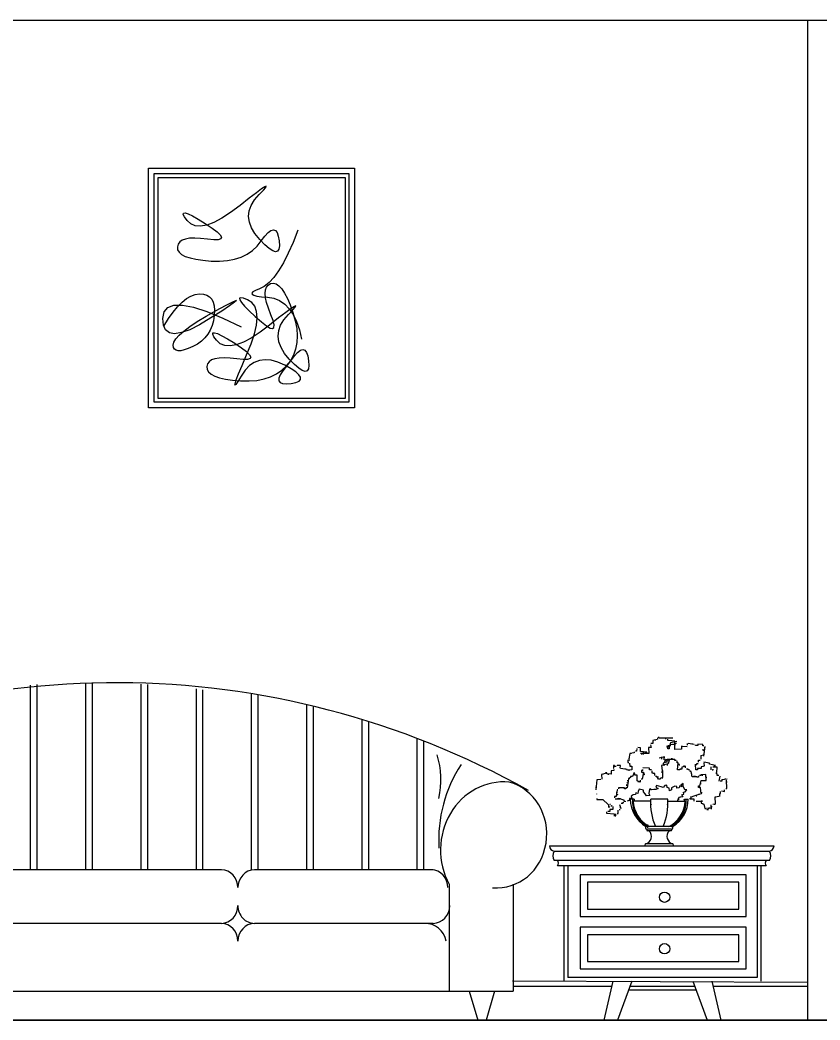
# Model space of a CAD drawing. Header units: inches. Extents: x 3 to 45, y 10.7 to 35.5.
# Drawn here: x 13.609 to 15.745, y 28.993 to 31.663 of the extents above; entities that cross this region are included whole.
import ezdxf

# ---------------------------------------------------------------- set-up
doc = ezdxf.new("R2010")
doc.units = ezdxf.units.IN
doc.header["$MEASUREMENT"] = 0
for name, color, linetype in [('02', 2, 'Continuous'), ('1', 1, 'Continuous'), ('4', 4, 'Continuous')]:
    doc.layers.add(name, color=color, linetype=linetype)

msp = doc.modelspace()

# ---------------------------------------------------------------- linework, layer by layer
at = {"layer": '02'}
for p, q in [((11.3726, 31.6626), (16.6726, 31.6626)), ((11.3726, 28.9926), (16.6726, 28.9926))]:
    msp.add_line(p, q, dxfattribs=at)
at = {"layer": '1'}
for p, q in [((15.7126, 28.9926), (15.7126, 31.6626)), ((13.9526, 30.6274), (13.9526, 31.2674)), ((13.9526, 31.2674), (14.5026, 31.2674)), ((14.5026, 31.2674), (14.5026, 30.6274)), ((13.9676, 30.6424), (13.9676, 31.2524)), ((13.9676, 31.2524), (14.4876, 31.2524)), ((13.9776, 30.6524), (13.9776, 31.2424)), ((13.9776, 31.2424), (14.4776, 31.2424)), ((14.4776, 31.2424), (14.4776, 30.6524)), ((14.4876, 31.2524), (14.4876, 30.6424)), ((14.263, 31.2175), (14.2542, 31.2116)), ((14.259, 31.2083), (14.2655, 31.2158)), ((14.2668, 31.2188), (14.263, 31.2175)), ((14.2655, 31.2158), (14.2668, 31.2188)), ((14.2211, 31.1868), (14.1969, 31.1677)), ((14.2402, 31.2014), (14.2211, 31.1868)), ((14.2351, 31.1822), (14.2474, 31.1964)), ((14.2542, 31.2116), (14.2402, 31.2014)), ((14.2474, 31.1964), (14.259, 31.2083)), ((14.1969, 31.1677), (14.1712, 31.1484)), ((14.2212, 31.1531), (14.2264, 31.1677)), ((14.2264, 31.1677), (14.2351, 31.1822)), ((14.0451, 31.1433), (14.0457, 31.1468)), ((14.0483, 31.1367), (14.0451, 31.1433)), ((14.0457, 31.1468), (14.0499, 31.1474)), ((14.0551, 31.1271), (14.0483, 31.1367)), ((14.0499, 31.1474), (14.0578, 31.1449)), ((14.0578, 31.1449), (14.0694, 31.1393)), ((14.0694, 31.1393), (14.0847, 31.1308)), ((14.1479, 31.1332), (14.1267, 31.122)), ((14.1712, 31.1484), (14.1479, 31.1332)), ((14.2197, 31.1382), (14.2212, 31.1531)), ((14.2217, 31.1231), (14.2197, 31.1382)), ((14.0649, 31.118), (14.0551, 31.1271)), ((14.077, 31.1129), (14.0649, 31.118)), ((14.0913, 31.1119), (14.077, 31.1129)), ((14.0847, 31.1308), (14.1037, 31.1191)), ((14.1079, 31.1149), (14.0913, 31.1119)), ((14.1037, 31.1191), (14.122, 31.107)), ((14.1267, 31.122), (14.1079, 31.1149)), ((14.122, 31.107), (14.1353, 31.0969)), ((14.2274, 31.1078), (14.2217, 31.1231)), ((14.2366, 31.0923), (14.2274, 31.1078)), ((14.0621, 31.0797), (14.0509, 31.0778)), ((14.0756, 31.0803), (14.0621, 31.0797)), ((14.0915, 31.0796), (14.0756, 31.0803)), ((14.1096, 31.0775), (14.0915, 31.0796)), ((14.1353, 31.0969), (14.1436, 31.0887)), ((14.1436, 31.0887), (14.1468, 31.0825)), ((14.1468, 31.0825), (14.145, 31.0783)), ((14.2494, 31.0766), (14.2366, 31.0923)), ((14.2534, 31.0726), (14.263, 31.0856)), ((14.263, 31.0856), (14.2716, 31.0949)), ((14.2716, 31.0949), (14.2791, 31.1004)), ((14.2791, 31.1004), (14.2856, 31.1023)), ((14.2856, 31.1023), (14.291, 31.1004)), ((14.291, 31.1004), (14.2954, 31.0949)), ((14.2954, 31.0949), (14.2987, 31.0856)), ((14.2987, 31.0856), (14.301, 31.0726)), ((14.3509, 31.1016), (14.3381, 31.0688)), ((14.0312, 31.064), (14.0293, 31.0567)), ((14.0293, 31.0567), (14.0301, 31.0492)), ((14.0355, 31.0699), (14.0312, 31.064)), ((14.042, 31.0745), (14.0355, 31.0699)), ((14.0509, 31.0778), (14.042, 31.0745)), ((14.1265, 31.0758), (14.1096, 31.0775)), ((14.1383, 31.0761), (14.1265, 31.0758)), ((14.145, 31.0783), (14.1383, 31.0761)), ((14.2298, 31.047), (14.2424, 31.0588)), ((14.2424, 31.0588), (14.2534, 31.0726)), ((14.263, 31.0626), (14.2494, 31.0766)), ((14.2746, 31.0525), (14.263, 31.0626)), ((14.2841, 31.0463), (14.2746, 31.0525)), ((14.3017, 31.0597), (14.3003, 31.0506)), ((14.301, 31.0726), (14.3017, 31.0597)), ((14.3381, 31.0688), (14.3252, 31.0398)), ((14.0301, 31.0492), (14.0339, 31.0425)), ((14.0339, 31.0425), (14.0406, 31.0366)), ((14.0406, 31.0366), (14.0504, 31.0315)), ((14.0504, 31.0315), (14.0632, 31.0272)), ((14.0632, 31.0272), (14.079, 31.0237)), ((14.182, 31.0238), (14.1996, 31.0295)), ((14.1996, 31.0295), (14.2155, 31.0372)), ((14.2155, 31.0372), (14.2298, 31.047)), ((14.2915, 31.0439), (14.2841, 31.0463)), ((14.297, 31.0453), (14.2915, 31.0439)), ((14.3003, 31.0506), (14.297, 31.0453)), ((14.3252, 31.0398), (14.3124, 31.0146)), ((14.079, 31.0237), (14.0977, 31.021)), ((14.0977, 31.021), (14.1195, 31.0191)), ((14.1195, 31.0191), (14.142, 31.0186)), ((14.142, 31.0186), (14.1629, 31.0202)), ((14.1629, 31.0202), (14.182, 31.0238)), ((14.3124, 31.0146), (14.2996, 30.9931)), ((14.2869, 30.9754), (14.2742, 30.9615)), ((14.2996, 30.9931), (14.2869, 30.9754)), ((14.2615, 30.9514), (14.2488, 30.9451)), ((14.2742, 30.9615), (14.2615, 30.9514)), ((14.2644, 30.9419), (14.2672, 30.9494)), ((14.2672, 30.9494), (14.2718, 30.955)), ((14.2718, 30.955), (14.2783, 30.9587)), ((14.2783, 30.9587), (14.2858, 30.96)), ((14.2858, 30.96), (14.2932, 30.958)), ((14.2932, 30.958), (14.3007, 30.953)), ((14.3007, 30.953), (14.3081, 30.9449)), ((14.0418, 30.9093), (14.0536, 30.9188)), ((14.0536, 30.9188), (14.0653, 30.9256)), ((14.0653, 30.9256), (14.0769, 30.9298)), ((14.0769, 30.9298), (14.0884, 30.9314)), ((14.0884, 30.9314), (14.099, 30.9307)), ((14.099, 30.9307), (14.108, 30.9282)), ((14.108, 30.9282), (14.1153, 30.9238)), ((14.1153, 30.9238), (14.1211, 30.9175)), ((14.1988, 30.9212), (14.1955, 30.9197)), ((14.1955, 30.9197), (14.1961, 30.9155)), ((14.2059, 30.9198), (14.1988, 30.9212)), ((14.217, 30.9157), (14.2059, 30.9198)), ((14.2312, 30.937), (14.2281, 30.9335)), ((14.2281, 30.9335), (14.2288, 30.9305)), ((14.2288, 30.9305), (14.2333, 30.9278)), ((14.2381, 30.9408), (14.2312, 30.937)), ((14.2333, 30.9278), (14.2416, 30.9256)), ((14.2488, 30.9451), (14.2381, 30.9408)), ((14.2416, 30.9256), (14.2537, 30.9237)), ((14.2537, 30.9237), (14.2696, 30.9223)), ((14.2635, 30.9325), (14.2644, 30.9419)), ((14.2646, 30.9212), (14.2635, 30.9325)), ((14.2675, 30.9079), (14.2646, 30.9212)), ((14.2696, 30.9223), (14.2867, 30.9195)), ((14.2867, 30.9195), (14.3021, 30.9134)), ((14.3081, 30.9449), (14.3156, 30.9337)), ((14.3156, 30.9337), (14.3231, 30.9193)), ((14.3231, 30.9193), (14.3305, 30.9019)), ((13.9937, 30.8836), (14.0037, 30.8954)), ((14.0037, 30.8954), (14.0201, 30.9013)), ((14.0177, 30.8825), (14.0298, 30.8972)), ((14.0201, 30.9013), (14.043, 30.9014)), ((14.0298, 30.8972), (14.0418, 30.9093)), ((14.043, 30.9014), (14.0724, 30.8956)), ((14.0724, 30.8956), (14.1083, 30.884)), ((14.1211, 30.9175), (14.1252, 30.9094)), ((14.1252, 30.9094), (14.1278, 30.8994)), ((14.1278, 30.8994), (14.1287, 30.8876)), ((14.133, 30.8868), (14.1581, 30.9004)), ((14.1687, 30.8994), (14.1477, 30.8855)), ((14.1581, 30.9004), (14.1756, 30.9093)), ((14.1819, 30.9088), (14.1687, 30.8994)), ((14.1756, 30.9093), (14.1854, 30.9137)), ((14.1875, 30.9135), (14.1819, 30.9088)), ((14.1854, 30.9137), (14.1875, 30.9135)), ((14.1961, 30.9155), (14.2005, 30.9085)), ((14.2005, 30.9085), (14.2089, 30.8987)), ((14.2089, 30.8987), (14.2211, 30.8862)), ((14.2283, 30.9086), (14.217, 30.9157)), ((14.2364, 30.8982), (14.2283, 30.9086)), ((14.241, 30.8846), (14.2364, 30.8982)), ((14.2723, 30.8928), (14.2675, 30.9079)), ((14.2789, 30.8758), (14.2723, 30.8928)), ((14.3021, 30.9134), (14.3159, 30.9042)), ((14.3159, 30.9042), (14.3281, 30.8918)), ((14.3329, 30.892), (14.3189, 30.8817)), ((14.3305, 30.9019), (14.3379, 30.8813)), ((14.3418, 30.8978), (14.3329, 30.892)), ((14.3377, 30.8886), (14.3442, 30.8961)), ((14.3455, 30.8992), (14.3418, 30.8978)), ((14.3442, 30.8961), (14.3455, 30.8992)), ((13.9902, 30.866), (13.9937, 30.8836)), ((13.992, 30.848), (13.9902, 30.866)), ((14.0055, 30.8652), (14.0177, 30.8825)), ((14.0823, 30.8573), (14.1058, 30.8715)), ((14.1191, 30.867), (14.0887, 30.8488)), ((14.1058, 30.8715), (14.133, 30.8868)), ((14.1083, 30.884), (14.1506, 30.8665)), ((14.1477, 30.8855), (14.1191, 30.867)), ((14.128, 30.8739), (14.1258, 30.8598)), ((14.1287, 30.8876), (14.128, 30.8739)), ((14.1506, 30.8665), (14.1994, 30.8432)), ((14.2211, 30.8862), (14.2372, 30.8708)), ((14.2372, 30.8708), (14.2536, 30.8563)), ((14.2404, 30.8478), (14.2424, 30.8678)), ((14.2424, 30.8678), (14.241, 30.8846)), ((14.2998, 30.8671), (14.2756, 30.848)), ((14.2849, 30.86), (14.2789, 30.8758)), ((14.3189, 30.8817), (14.2998, 30.8671)), ((14.3138, 30.8625), (14.3262, 30.8767)), ((14.3262, 30.8767), (14.3377, 30.8886)), ((14.3281, 30.8918), (14.3387, 30.8762)), ((14.3379, 30.8813), (14.3442, 30.8597)), ((14.3387, 30.8762), (14.3477, 30.8575)), ((13.9979, 30.8352), (13.992, 30.848)), ((13.9932, 30.8452), (14.0055, 30.8652)), ((14.0462, 30.8321), (14.0624, 30.8441)), ((14.0624, 30.8441), (14.0823, 30.8573)), ((14.0887, 30.8488), (14.0624, 30.8357)), ((14.1222, 30.8468), (14.1172, 30.8348)), ((14.1258, 30.8598), (14.1222, 30.8468)), ((14.235, 30.8245), (14.2404, 30.8478)), ((14.2756, 30.848), (14.25, 30.8287)), ((14.2536, 30.8563), (14.2669, 30.846)), ((14.2669, 30.846), (14.2769, 30.8401)), ((14.2769, 30.8401), (14.2837, 30.8386)), ((14.2837, 30.8386), (14.2873, 30.8414)), ((14.2877, 30.8485), (14.2849, 30.86)), ((14.2873, 30.8414), (14.2877, 30.8485)), ((14.2999, 30.8334), (14.3051, 30.8481)), ((14.3051, 30.8481), (14.3138, 30.8625)), ((14.3442, 30.8597), (14.348, 30.8392)), ((14.3477, 30.8575), (14.3551, 30.8355)), ((14.348, 30.8392), (14.3495, 30.8197)), ((14.0079, 30.8276), (13.9979, 30.8352)), ((14.022, 30.8251), (14.0079, 30.8276)), ((14.0401, 30.8279), (14.022, 30.8251)), ((14.0248, 30.8112), (14.0337, 30.8211)), ((14.0337, 30.8211), (14.0462, 30.8321)), ((14.0624, 30.8357), (14.0401, 30.8279)), ((14.1028, 30.814), (14.0935, 30.8052)), ((14.1107, 30.8239), (14.1028, 30.814)), ((14.1172, 30.8348), (14.1107, 30.8239)), ((14.1239, 30.8236), (14.1244, 30.8272)), ((14.127, 30.817), (14.1239, 30.8236)), ((14.1244, 30.8272), (14.1286, 30.8277)), ((14.1338, 30.8074), (14.127, 30.817)), ((14.1286, 30.8277), (14.1365, 30.8252)), ((14.1365, 30.8252), (14.1481, 30.8197)), ((14.1481, 30.8197), (14.1634, 30.8111)), ((14.2266, 30.8135), (14.2055, 30.8024)), ((14.2264, 30.798), (14.235, 30.8245)), ((14.25, 30.8287), (14.2266, 30.8135)), ((14.2984, 30.8185), (14.2999, 30.8334)), ((14.3004, 30.8034), (14.2984, 30.8185)), ((14.3495, 30.8197), (14.3486, 30.8013)), ((14.3551, 30.8355), (14.3609, 30.8104)), ((14.018, 30.7947), (14.0196, 30.8024)), ((14.019, 30.7883), (14.018, 30.7947)), ((14.0216, 30.7837), (14.019, 30.7883)), ((14.0196, 30.8024), (14.0248, 30.8112)), ((14.0584, 30.7854), (14.0479, 30.7817)), ((14.0705, 30.7907), (14.0584, 30.7854)), ((14.0827, 30.7974), (14.0705, 30.7907)), ((14.0935, 30.8052), (14.0827, 30.7974)), ((14.1436, 30.7983), (14.1338, 30.8074)), ((14.1557, 30.7932), (14.1436, 30.7983)), ((14.17, 30.7922), (14.1557, 30.7932)), ((14.1634, 30.8111), (14.1824, 30.7995)), ((14.1866, 30.7953), (14.17, 30.7922)), ((14.1824, 30.7995), (14.2007, 30.7873)), ((14.2055, 30.8024), (14.1866, 30.7953)), ((14.2007, 30.7873), (14.214, 30.7772)), ((14.2143, 30.7683), (14.2264, 30.798)), ((14.3061, 30.7881), (14.3004, 30.8034)), ((14.3153, 30.7726), (14.3061, 30.7881)), ((14.3486, 30.8013), (14.3452, 30.7839)), ((14.0258, 30.7807), (14.0216, 30.7837)), ((14.0316, 30.7793), (14.0258, 30.7807)), ((14.039, 30.7797), (14.0316, 30.7793)), ((14.0479, 30.7817), (14.039, 30.7797)), ((14.1408, 30.7601), (14.1296, 30.7581)), ((14.1543, 30.7607), (14.1408, 30.7601)), ((14.1702, 30.7599), (14.1543, 30.7607)), ((14.1884, 30.7579), (14.1702, 30.7599)), ((14.2022, 30.7399), (14.2143, 30.7683)), ((14.214, 30.7772), (14.2223, 30.769)), ((14.2238, 30.7586), (14.217, 30.7564)), ((14.2223, 30.769), (14.2255, 30.7628)), ((14.2255, 30.7628), (14.2238, 30.7586)), ((14.3281, 30.7569), (14.3153, 30.7726)), ((14.3395, 30.7676), (14.3313, 30.7524)), ((14.3321, 30.7529), (14.3417, 30.7659)), ((14.3452, 30.7839), (14.3395, 30.7676)), ((14.3417, 30.7659), (14.3503, 30.7752)), ((14.3503, 30.7752), (14.3578, 30.7808)), ((14.3578, 30.7808), (14.3643, 30.7826)), ((14.3643, 30.7826), (14.3697, 30.7808)), ((14.3697, 30.7808), (14.3741, 30.7752)), ((14.3741, 30.7752), (14.3774, 30.7659)), ((14.3774, 30.7659), (14.3797, 30.7529)), ((14.11, 30.7443), (14.1081, 30.7371)), ((14.1081, 30.7371), (14.1088, 30.7295)), ((14.1142, 30.7503), (14.11, 30.7443)), ((14.1207, 30.7549), (14.1142, 30.7503)), ((14.1296, 30.7581), (14.1207, 30.7549)), ((14.2052, 30.7561), (14.1884, 30.7579)), ((14.1929, 30.7177), (14.2022, 30.7399)), ((14.217, 30.7564), (14.2052, 30.7561)), ((14.2219, 30.7397), (14.2102, 30.7276)), ((14.2347, 30.7485), (14.2219, 30.7397)), ((14.2487, 30.7538), (14.2347, 30.7485)), ((14.2638, 30.7557), (14.2487, 30.7538)), ((14.2801, 30.7542), (14.2638, 30.7557)), ((14.2974, 30.7493), (14.2801, 30.7542)), ((14.3159, 30.741), (14.2974, 30.7493)), ((14.3085, 30.7273), (14.3211, 30.7391)), ((14.3208, 30.7382), (14.3107, 30.7255)), ((14.3329, 30.7315), (14.3159, 30.741)), ((14.3313, 30.7524), (14.3208, 30.7382)), ((14.3211, 30.7391), (14.3321, 30.7529)), ((14.3417, 30.7429), (14.3281, 30.7569)), ((14.3533, 30.7329), (14.3417, 30.7429)), ((14.3628, 30.7266), (14.3533, 30.7329)), ((14.3804, 30.74), (14.3791, 30.7309)), ((14.3797, 30.7529), (14.3804, 30.74)), ((14.1088, 30.7295), (14.1126, 30.7228)), ((14.1126, 30.7228), (14.1193, 30.7169)), ((14.1193, 30.7169), (14.1291, 30.7118)), ((14.1291, 30.7118), (14.1419, 30.7075)), ((14.1419, 30.7075), (14.1577, 30.704)), ((14.1866, 30.7016), (14.1929, 30.7177)), ((14.1996, 30.712), (14.1911, 30.6977)), ((14.2102, 30.7276), (14.1996, 30.712)), ((14.2608, 30.7042), (14.2783, 30.7098)), ((14.2783, 30.7098), (14.2942, 30.7175)), ((14.2942, 30.7175), (14.3085, 30.7273)), ((14.3005, 30.7061), (14.3004, 30.6994)), ((14.304, 30.7148), (14.3005, 30.7061)), ((14.3107, 30.7255), (14.304, 30.7148)), ((14.3456, 30.7229), (14.3329, 30.7315)), ((14.3541, 30.7153), (14.3456, 30.7229)), ((14.3584, 30.7087), (14.3541, 30.7153)), ((14.3584, 30.7031), (14.3584, 30.7087)), ((14.3703, 30.7242), (14.3628, 30.7266)), ((14.3757, 30.7256), (14.3703, 30.7242)), ((14.3791, 30.7309), (14.3757, 30.7256)), ((14.1577, 30.704), (14.1765, 30.7013)), ((14.1765, 30.7013), (14.1983, 30.6994)), ((14.183, 30.6875), (14.1833, 30.6915)), ((14.1856, 30.6896), (14.183, 30.6875)), ((14.1833, 30.6915), (14.1866, 30.7016)), ((14.1911, 30.6977), (14.1856, 30.6896)), ((14.1983, 30.6994), (14.2207, 30.699)), ((14.2207, 30.699), (14.2416, 30.7005)), ((14.2416, 30.7005), (14.2608, 30.7042)), ((14.3004, 30.6994), (14.3036, 30.6946)), ((14.3036, 30.6946), (14.3101, 30.6919)), ((14.3101, 30.6919), (14.3199, 30.6911)), ((14.3199, 30.6911), (14.3331, 30.6922)), ((14.3331, 30.6922), (14.3458, 30.6949)), ((14.3458, 30.6949), (14.3542, 30.6985)), ((14.3542, 30.6985), (14.3584, 30.7031)), ((14.4776, 30.6524), (13.9776, 30.6524)), ((14.5026, 30.6274), (13.9526, 30.6274)), ((14.4876, 30.6424), (13.9676, 30.6424)), ((13.6373, 29.3935), (13.6373, 29.8868)), ((13.6549, 29.3935), (13.6549, 29.8881)), ((13.7849, 29.3935), (13.7849, 29.8932)), ((13.8025, 29.3935), (13.8025, 29.8933)), ((13.9324, 29.3935), (13.9324, 29.8897)), ((13.95, 29.3935), (13.95, 29.8887)), ((14.08, 29.3935), (14.08, 29.8765)), ((14.0976, 29.3935), (14.0976, 29.8742)), ((14.2275, 29.3935), (14.2275, 29.8638)), ((14.2451, 29.3935), (14.2451, 29.8609)), ((14.3751, 29.3935), (14.3751, 29.8345)), ((14.3927, 29.3935), (14.3927, 29.8304)), ((14.5226, 29.3935), (14.5226, 29.7948)), ((14.5402, 29.3935), (14.5402, 29.7893)), ((14.6701, 29.3935), (14.6701, 29.7441)), ((15.313, 29.747), (15.3106, 29.7413)), ((15.3155, 29.747), (15.313, 29.747)), ((15.3159, 29.7461), (15.3526, 29.7461)), ((14.6877, 29.3935), (14.6877, 29.7373)), ((15.2563, 29.7176), (15.2551, 29.7105)), ((15.2657, 29.7191), (15.2588, 29.7198)), ((15.2613, 29.7191), (15.2613, 29.7198)), ((15.2663, 29.7097), (15.2657, 29.7191)), ((15.2875, 29.7198), (15.2887, 29.704)), ((15.2943, 29.7198), (15.2875, 29.7198)), ((15.2931, 29.7269), (15.2943, 29.7198)), ((15.2931, 29.7241), (15.2943, 29.7241)), ((15.2993, 29.7305), (15.2937, 29.7305)), ((15.3106, 29.7413), (15.2993, 29.7391)), ((15.2993, 29.7391), (15.2993, 29.7305)), ((15.3049, 29.7413), (15.3049, 29.7391)), ((15.313, 29.7434), (15.3106, 29.7434)), ((15.333, 29.7434), (15.333, 29.7427)), ((15.3392, 29.7162), (15.3374, 29.7248)), ((15.343, 29.7213), (15.3374, 29.7213)), ((15.3386, 29.7255), (15.3467, 29.7255)), ((15.3392, 29.7391), (15.3392, 29.7427)), ((15.3573, 29.737), (15.3392, 29.7391)), ((15.3417, 29.7398), (15.3417, 29.7391)), ((15.343, 29.7262), (15.3423, 29.7162)), ((15.3461, 29.7327), (15.3448, 29.7262)), ((15.3629, 29.7362), (15.3461, 29.7327)), ((15.3467, 29.7291), (15.3598, 29.7284)), ((15.3486, 29.7391), (15.3486, 29.7398)), ((15.3536, 29.7291), (15.3536, 29.7298)), ((15.3542, 29.737), (15.3542, 29.7391)), ((15.3579, 29.7183), (15.3567, 29.7183)), ((15.3579, 29.7148), (15.3573, 29.737)), ((15.3617, 29.7298), (15.3617, 29.7327)), ((15.3754, 29.7248), (15.3754, 29.7155)), ((15.391, 29.7219), (15.3779, 29.7226)), ((15.3816, 29.7219), (15.3816, 29.7226)), ((15.3903, 29.7305), (15.3903, 29.7262)), ((15.4097, 29.7284), (15.3935, 29.7312)), ((15.4047, 29.7284), (15.4047, 29.7312)), ((15.4128, 29.7255), (15.4128, 29.7269)), ((15.419, 29.7255), (15.4128, 29.7255)), ((15.4327, 29.7284), (15.419, 29.7291)), ((15.419, 29.7291), (15.419, 29.7255)), ((15.4234, 29.7298), (15.4234, 29.7291)), ((15.4284, 29.7284), (15.4284, 29.7298)), ((15.4327, 29.7248), (15.4327, 29.7284)), ((15.4352, 29.7248), (15.4327, 29.7248)), ((15.4377, 29.7226), (15.4345, 29.6973)), ((15.4359, 29.7198), (15.4377, 29.7198)), ((15.2376, 29.704), (15.2351, 29.6897)), ((15.2376, 29.6925), (15.2351, 29.6925)), ((15.2495, 29.7062), (15.2376, 29.704)), ((15.2407, 29.7033), (15.2407, 29.704)), ((15.247, 29.7062), (15.247, 29.7047)), ((15.2495, 29.709), (15.2495, 29.7062)), ((15.2551, 29.7105), (15.2526, 29.7105)), ((15.2563, 29.7133), (15.2551, 29.7133)), ((15.2663, 29.7133), (15.2657, 29.7133)), ((15.2831, 29.7076), (15.2663, 29.7097)), ((15.2887, 29.704), (15.2663, 29.704)), ((15.2688, 29.7026), (15.2688, 29.7019)), ((15.2744, 29.7019), (15.2744, 29.7083)), ((15.2781, 29.7083), (15.2781, 29.7054)), ((15.2831, 29.7047), (15.2831, 29.7076)), ((15.2875, 29.7112), (15.2887, 29.7112)), ((15.3304, 29.6951), (15.3155, 29.6921)), ((15.3155, 29.6921), (15.3155, 29.6914)), ((15.3223, 29.6951), (15.3223, 29.6893)), ((15.3293, 29.6871), (15.3293, 29.695)), ((15.3297, 29.6922), (15.3297, 29.6951)), ((15.3423, 29.7165), (15.3392, 29.7165)), ((15.3491, 29.6918), (15.3491, 29.6892)), ((15.3519, 29.6886), (15.3519, 29.6911)), ((15.3754, 29.7155), (15.3579, 29.7148)), ((15.361, 29.7155), (15.361, 29.7148)), ((15.4278, 29.689), (15.4284, 29.699)), ((15.4278, 29.6933), (15.4284, 29.6933)), ((15.4284, 29.699), (15.4346, 29.7004)), ((15.4321, 29.699), (15.4321, 29.7004)), ((15.4334, 29.7126), (15.4334, 29.7155)), ((15.4352, 29.7126), (15.4334, 29.7126)), ((15.4346, 29.7033), (15.4365, 29.7033)), ((15.194, 29.6718), (15.194, 29.6646)), ((15.1965, 29.6718), (15.194, 29.6718)), ((15.194, 29.6646), (15.1946, 29.6646)), ((15.1965, 29.6696), (15.1965, 29.6718)), ((15.2008, 29.6696), (15.1965, 29.6696)), ((15.2033, 29.6725), (15.2033, 29.671)), ((15.2127, 29.6725), (15.2033, 29.6725)), ((15.2114, 29.6653), (15.2127, 29.6725)), ((15.2114, 29.6696), (15.2127, 29.6696)), ((15.2308, 29.6617), (15.2127, 29.6639)), ((15.2264, 29.6617), (15.2264, 29.6639)), ((15.232, 29.6804), (15.2345, 29.6804)), ((15.2326, 29.6868), (15.2326, 29.6804)), ((15.2376, 29.6868), (15.2326, 29.6868)), ((15.237, 29.6782), (15.2376, 29.6703)), ((15.237, 29.6732), (15.2376, 29.6732)), ((15.2376, 29.6703), (15.2432, 29.6703)), ((15.2432, 29.6703), (15.2432, 29.6603)), ((15.29, 29.6648), (15.2721, 29.6661)), ((15.285, 29.6648), (15.285, 29.6661)), ((15.29, 29.6604), (15.29, 29.6648)), ((15.3402, 29.6764), (15.3218, 29.6719)), ((15.3218, 29.6719), (15.3235, 29.6584)), ((15.3218, 29.6674), (15.3229, 29.6674)), ((15.3346, 29.6809), (15.3268, 29.6783)), ((15.3279, 29.6745), (15.3279, 29.6783)), ((15.3296, 29.6713), (15.3296, 29.6745)), ((15.3337, 29.6894), (15.3302, 29.6809)), ((15.343, 29.686), (15.3302, 29.686)), ((15.3369, 29.6764), (15.3369, 29.6725)), ((15.3374, 29.6892), (15.3575, 29.6886)), ((15.3374, 29.6802), (15.3374, 29.6892)), ((15.343, 29.6867), (15.3402, 29.6764)), ((15.3575, 29.6854), (15.3575, 29.6886)), ((15.3609, 29.6854), (15.3575, 29.6854)), ((15.3642, 29.6796), (15.3642, 29.6847)), ((15.3664, 29.6796), (15.3642, 29.6796)), ((15.3648, 29.661), (15.3664, 29.6796)), ((15.3698, 29.6751), (15.3664, 29.6751)), ((15.3698, 29.6719), (15.3698, 29.6751)), ((15.386, 29.6706), (15.3765, 29.6674)), ((15.3765, 29.6674), (15.3765, 29.6623)), ((15.3821, 29.6725), (15.3821, 29.67)), ((15.386, 29.6655), (15.386, 29.6706)), ((15.4115, 29.6746), (15.4165, 29.6746)), ((15.414, 29.661), (15.4128, 29.6746)), ((15.414, 29.6653), (15.4128, 29.6653)), ((15.4165, 29.6775), (15.4196, 29.6775)), ((15.4165, 29.6746), (15.4165, 29.6775)), ((15.4184, 29.6639), (15.4184, 29.661)), ((15.4278, 29.6639), (15.4184, 29.6639)), ((15.4209, 29.6868), (15.4253, 29.6868)), ((15.4209, 29.6811), (15.4209, 29.6868)), ((15.4365, 29.6703), (15.4278, 29.6682)), ((15.4278, 29.6682), (15.4278, 29.6639)), ((15.4327, 29.6703), (15.4327, 29.6682)), ((15.4502, 29.6782), (15.4352, 29.6811)), ((15.4352, 29.6789), (15.4365, 29.6703)), ((15.4352, 29.6732), (15.4365, 29.6732)), ((15.4396, 29.6804), (15.4396, 29.6811)), ((15.4502, 29.6753), (15.4502, 29.6782)), ((15.4664, 29.6725), (15.4502, 29.6761)), ((15.4546, 29.6603), (15.4546, 29.6682)), ((15.4708, 29.6675), (15.4589, 29.6675)), ((15.4633, 29.6696), (15.4633, 29.671)), ((15.4639, 29.6725), (15.4639, 29.6739)), ((15.4658, 29.6696), (15.4658, 29.6725)), ((15.4695, 29.6531), (15.4708, 29.6675)), ((15.4695, 29.6646), (15.4708, 29.6646)), ((15.1622, 29.6417), (15.1616, 29.6417)), ((15.1616, 29.6388), (15.1628, 29.6388)), ((15.1728, 29.651), (15.1622, 29.6481)), ((15.1622, 29.6481), (15.1628, 29.6352)), ((15.1653, 29.6488), (15.1653, 29.6481)), ((15.1728, 29.6524), (15.1728, 29.651)), ((15.1759, 29.6524), (15.1728, 29.6524)), ((15.1759, 29.6503), (15.1759, 29.6524)), ((15.1877, 29.6488), (15.1759, 29.6503)), ((15.1809, 29.6474), (15.1809, 29.6503)), ((15.1952, 29.6589), (15.1877, 29.6581)), ((15.1877, 29.6581), (15.1877, 29.6488)), ((15.1909, 29.6589), (15.1909, 29.6581)), ((15.1952, 29.6617), (15.1952, 29.6589)), ((15.2308, 29.6596), (15.2308, 29.6617)), ((15.2432, 29.6603), (15.2308, 29.6596)), ((15.2397, 29.6405), (15.2342, 29.6366)), ((15.2357, 29.6581), (15.2357, 29.6596)), ((15.2358, 29.6405), (15.2358, 29.6366)), ((15.2397, 29.6424), (15.2397, 29.6405)), ((15.2448, 29.6424), (15.2397, 29.6424)), ((15.2439, 29.6632), (15.2432, 29.6632)), ((15.2487, 29.6533), (15.2448, 29.6424)), ((15.2509, 29.6507), (15.2487, 29.6507)), ((15.2509, 29.6462), (15.2509, 29.6507)), ((15.257, 29.6462), (15.2509, 29.6462)), ((15.257, 29.6315), (15.257, 29.6462)), ((15.2688, 29.6591), (15.2688, 29.6546)), ((15.2721, 29.6591), (15.2688, 29.6591)), ((15.2688, 29.6546), (15.2738, 29.6546)), ((15.2738, 29.6546), (15.2704, 29.636)), ((15.2732, 29.6405), (15.2704, 29.6405)), ((15.2716, 29.6616), (15.2716, 29.6591)), ((15.2755, 29.6469), (15.2721, 29.6469)), ((15.2721, 29.6437), (15.2732, 29.6437)), ((15.2755, 29.6507), (15.2755, 29.6469)), ((15.2956, 29.6604), (15.29, 29.6604)), ((15.2972, 29.652), (15.2972, 29.6578)), ((15.3, 29.652), (15.2972, 29.652)), ((15.3, 29.6507), (15.3, 29.652)), ((15.3045, 29.6507), (15.3, 29.6507)), ((15.3045, 29.6456), (15.3045, 29.6507)), ((15.3095, 29.643), (15.3062, 29.643)), ((15.314, 29.636), (15.3095, 29.643)), ((15.314, 29.6411), (15.3095, 29.6411)), ((15.3246, 29.6398), (15.319, 29.6373)), ((15.319, 29.6373), (15.319, 29.636)), ((15.3229, 29.6623), (15.3235, 29.6623)), ((15.3229, 29.6559), (15.3229, 29.6527)), ((15.3246, 29.6559), (15.3229, 29.6559)), ((15.3235, 29.6584), (15.3246, 29.6584)), ((15.3235, 29.6398), (15.3235, 29.6373)), ((15.3246, 29.6584), (15.3246, 29.6398)), ((15.3246, 29.6488), (15.3263, 29.6488)), ((15.3263, 29.645), (15.3251, 29.645)), ((15.3709, 29.661), (15.3648, 29.661)), ((15.3709, 29.6623), (15.3709, 29.661)), ((15.3765, 29.6623), (15.3709, 29.6623)), ((15.3932, 29.6623), (15.3893, 29.6623)), ((15.3932, 29.661), (15.3932, 29.6623)), ((15.3966, 29.661), (15.3932, 29.661)), ((15.3983, 29.6559), (15.3983, 29.6584)), ((15.4016, 29.6559), (15.3983, 29.6559)), ((15.4038, 29.6417), (15.4016, 29.6559)), ((15.4038, 29.6482), (15.4016, 29.6482)), ((15.4167, 29.6417), (15.4038, 29.6417)), ((15.4089, 29.6443), (15.4089, 29.6417)), ((15.4117, 29.6417), (15.4117, 29.6443)), ((15.4184, 29.661), (15.414, 29.661)), ((15.4167, 29.6411), (15.4167, 29.6417)), ((15.4211, 29.6411), (15.4167, 29.6411)), ((15.4211, 29.6443), (15.4211, 29.6411)), ((15.4273, 29.645), (15.4239, 29.645)), ((15.4407, 29.6482), (15.4273, 29.6475)), ((15.4273, 29.6475), (15.4273, 29.645)), ((15.4301, 29.6456), (15.4301, 29.6475)), ((15.4329, 29.6456), (15.4301, 29.6456)), ((15.4362, 29.6482), (15.4362, 29.6469)), ((15.4412, 29.6321), (15.4407, 29.6482)), ((15.4412, 29.643), (15.4407, 29.643)), ((15.4429, 29.6398), (15.4412, 29.6398)), ((15.4595, 29.6596), (15.457, 29.6596)), ((15.4589, 29.6624), (15.4595, 29.6624)), ((15.4595, 29.6624), (15.4595, 29.6596)), ((15.4689, 29.6531), (15.4695, 29.6531)), ((15.4689, 29.6503), (15.4689, 29.6531)), ((15.4708, 29.6503), (15.4689, 29.6503)), ((15.4708, 29.6452), (15.4708, 29.6503)), ((15.4751, 29.6452), (15.4708, 29.6452)), ((15.4758, 29.6302), (15.4789, 29.6438)), ((15.4782, 29.641), (15.4789, 29.641)), ((15.492, 29.6374), (15.492, 29.6345)), ((15.146, 29.6142), (15.1466, 29.6142)), ((15.1491, 29.6338), (15.1466, 29.607)), ((15.1603, 29.6345), (15.1491, 29.6338)), ((15.1528, 29.6345), (15.1528, 29.6338)), ((15.2236, 29.6129), (15.2074, 29.6122)), ((15.2074, 29.6122), (15.2074, 29.6097)), ((15.2107, 29.6129), (15.2107, 29.6122)), ((15.2236, 29.6097), (15.2236, 29.6129)), ((15.2308, 29.6122), (15.2269, 29.6122)), ((15.2269, 29.6122), (15.2269, 29.6097)), ((15.2291, 29.6206), (15.2291, 29.618)), ((15.2297, 29.6206), (15.2291, 29.6206)), ((15.2308, 29.6257), (15.2297, 29.6257)), ((15.2342, 29.6366), (15.2308, 29.6122)), ((15.2342, 29.6315), (15.2308, 29.6315)), ((15.2649, 29.6276), (15.257, 29.6315)), ((15.2604, 29.6276), (15.2604, 29.6315)), ((15.2649, 29.6328), (15.2649, 29.6276)), ((15.2704, 29.636), (15.2682, 29.636)), ((15.3091, 29.6191), (15.3067, 29.6142)), ((15.3067, 29.6142), (15.3134, 29.6106)), ((15.3134, 29.6106), (15.3067, 29.6083)), ((15.3212, 29.6155), (15.3091, 29.6191)), ((15.319, 29.636), (15.314, 29.636)), ((15.3263, 29.6133), (15.3212, 29.6155)), ((15.331, 29.6187), (15.3263, 29.6133)), ((15.3365, 29.62), (15.331, 29.6187)), ((15.3372, 29.6137), (15.3365, 29.62)), ((15.3423, 29.6119), (15.3372, 29.6137)), ((15.3435, 29.6047), (15.3423, 29.6119)), ((15.358, 29.6169), (15.349, 29.6128)), ((15.349, 29.6128), (15.349, 29.607)), ((15.3631, 29.6164), (15.358, 29.6169)), ((15.3635, 29.6115), (15.3631, 29.6164)), ((15.3689, 29.6128), (15.3635, 29.6115)), ((15.3709, 29.6182), (15.3689, 29.6128)), ((15.3771, 29.6151), (15.3709, 29.6182)), ((15.3803, 29.6241), (15.374, 29.62)), ((15.374, 29.62), (15.3771, 29.6151)), ((15.3803, 29.6173), (15.3803, 29.6241)), ((15.3842, 29.6074), (15.3803, 29.6173)), ((15.4206, 29.618), (15.4245, 29.618)), ((15.4211, 29.6135), (15.4211, 29.618)), ((15.4262, 29.6135), (15.4211, 29.6135)), ((15.4245, 29.618), (15.4284, 29.6321)), ((15.4245, 29.6238), (15.4278, 29.6238)), ((15.4278, 29.5956), (15.4262, 29.6135)), ((15.4278, 29.627), (15.4284, 29.627)), ((15.4284, 29.6321), (15.4412, 29.6321)), ((15.4758, 29.6331), (15.4751, 29.6331)), ((15.4832, 29.6302), (15.4789, 29.6302)), ((15.4976, 29.6359), (15.4832, 29.6338)), ((15.4832, 29.6345), (15.4832, 29.6302)), ((15.487, 29.6345), (15.487, 29.6338)), ((15.4938, 29.6109), (15.4969, 29.6109)), ((15.4969, 29.6109), (15.4957, 29.6331)), ((15.4976, 29.6273), (15.4957, 29.6273)), ((15.4969, 29.618), (15.4976, 29.618)), ((15.1485, 29.5965), (15.1485, 29.5958)), ((15.1491, 29.5836), (15.1491, 29.5815)), ((15.1968, 29.5891), (15.1968, 29.5859)), ((15.2012, 29.5891), (15.1968, 29.5891)), ((15.204, 29.6071), (15.2012, 29.5891)), ((15.2029, 29.5994), (15.2012, 29.5994)), ((15.204, 29.602), (15.2029, 29.602)), ((15.2051, 29.6071), (15.204, 29.6071)), ((15.2046, 29.5958), (15.2046, 29.5951)), ((15.2046, 29.5951), (15.2058, 29.5951)), ((15.2062, 29.5827), (15.2062, 29.5853)), ((15.2074, 29.5853), (15.2209, 29.5808)), ((15.2113, 29.5853), (15.2113, 29.5827)), ((15.2269, 29.6097), (15.2236, 29.6097)), ((15.2363, 29.5836), (15.2355, 29.5787)), ((15.243, 29.585), (15.2363, 29.5836)), ((15.2461, 29.5935), (15.241, 29.5904)), ((15.241, 29.5904), (15.243, 29.585)), ((15.2531, 29.5944), (15.2461, 29.5935)), ((15.2535, 29.5994), (15.2531, 29.5944)), ((15.259, 29.5976), (15.2535, 29.5994)), ((15.2602, 29.6029), (15.259, 29.5976)), ((15.2621, 29.6088), (15.2602, 29.6029)), ((15.2743, 29.6065), (15.2621, 29.6088)), ((15.2739, 29.6016), (15.2743, 29.6065)), ((15.2782, 29.5967), (15.2739, 29.6016)), ((15.2821, 29.5913), (15.2782, 29.5967)), ((15.2907, 29.5917), (15.2821, 29.5913)), ((15.2891, 29.6038), (15.2887, 29.5976)), ((15.2887, 29.5976), (15.2907, 29.5917)), ((15.2907, 29.6097), (15.2891, 29.6038)), ((15.2958, 29.607), (15.2907, 29.6097)), ((15.3013, 29.6079), (15.2958, 29.607)), ((15.3067, 29.6083), (15.3013, 29.6079)), ((15.349, 29.607), (15.3435, 29.6047)), ((15.3646, 29.5773), (15.3689, 29.5872)), ((15.3685, 29.5872), (15.3791, 29.589)), ((15.374, 29.5872), (15.374, 29.589)), ((15.3764, 29.5935), (15.3822, 29.5953)), ((15.3791, 29.5886), (15.3764, 29.5935)), ((15.3791, 29.589), (15.3791, 29.5886)), ((15.3807, 29.6012), (15.3857, 29.6021)), ((15.3822, 29.5953), (15.3807, 29.6012)), ((15.39, 29.607), (15.3842, 29.6074)), ((15.3857, 29.6021), (15.39, 29.607)), ((15.3991, 29.5821), (15.3991, 29.5846)), ((15.3996, 29.5872), (15.4117, 29.5923)), ((15.4013, 29.5872), (15.3996, 29.5872)), ((15.4013, 29.5846), (15.4013, 29.5872)), ((15.4117, 29.5923), (15.4256, 29.5962)), ((15.4145, 29.5936), (15.4145, 29.5911)), ((15.4145, 29.5911), (15.4167, 29.5911)), ((15.4223, 29.5936), (15.4223, 29.5962)), ((15.4267, 29.6052), (15.4262, 29.6052)), ((15.4278, 29.5981), (15.4295, 29.5981)), ((15.4295, 29.5981), (15.4295, 29.6007)), ((15.465, 29.5858), (15.4656, 29.5858)), ((15.4662, 29.57), (15.4656, 29.5886)), ((15.4656, 29.5886), (15.4669, 29.5886)), ((15.4669, 29.5886), (15.4789, 29.5915)), ((15.4776, 29.5972), (15.4795, 29.5972)), ((15.4776, 29.5915), (15.4776, 29.5972)), ((15.4789, 29.5915), (15.4776, 29.5915)), ((15.4795, 29.5972), (15.4795, 29.603)), ((15.4826, 29.6044), (15.4901, 29.603)), ((15.4851, 29.6044), (15.4851, 29.603)), ((15.4901, 29.603), (15.4901, 29.6073)), ((15.1491, 29.5815), (15.1659, 29.5815)), ((15.1659, 29.5815), (15.1794, 29.5679)), ((15.1801, 29.5621), (15.1838, 29.5621)), ((15.1807, 29.5679), (15.1807, 29.5621)), ((15.1838, 29.5686), (15.1863, 29.5686)), ((15.1882, 29.5628), (15.1882, 29.5657)), ((15.1882, 29.5657), (15.1907, 29.5657)), ((15.1919, 29.5628), (15.1919, 29.5543)), ((15.1984, 29.5827), (15.2113, 29.5827)), ((15.2144, 29.5564), (15.2106, 29.5671)), ((15.2112, 29.5643), (15.2106, 29.5643)), ((15.2144, 29.5593), (15.2112, 29.5593)), ((15.2144, 29.5714), (15.2187, 29.5714)), ((15.2187, 29.5714), (15.2187, 29.5736)), ((15.2187, 29.5736), (15.2218, 29.5736)), ((15.2214, 29.5808), (15.2214, 29.5757)), ((15.2226, 29.5769), (15.2253, 29.5769)), ((15.2253, 29.5769), (15.2253, 29.575)), ((15.2355, 29.5787), (15.2301, 29.5773)), ((15.2492, 29.5821), (15.2386, 29.5821)), ((15.2928, 29.5773), (15.2467, 29.5773)), ((15.3391, 29.5821), (15.2932, 29.5821)), ((15.3394, 29.5773), (15.3855, 29.5773)), ((15.3646, 29.5823), (15.3689, 29.5823)), ((15.3831, 29.5821), (15.3937, 29.5821)), ((15.4094, 29.5821), (15.3991, 29.5821)), ((15.4094, 29.5769), (15.4094, 29.5821)), ((15.4145, 29.5772), (15.4313, 29.5772)), ((15.4313, 29.5765), (15.4282, 29.5765)), ((15.4282, 29.5765), (15.4282, 29.5714)), ((15.4282, 29.5714), (15.4351, 29.5686)), ((15.4313, 29.5772), (15.4313, 29.5765)), ((15.4319, 29.5714), (15.4319, 29.5686)), ((15.4351, 29.5686), (15.4376, 29.5571)), ((15.4351, 29.5657), (15.4376, 29.5657)), ((15.4376, 29.5571), (15.4407, 29.5571)), ((15.4432, 29.5593), (15.4432, 29.5543)), ((15.4482, 29.5564), (15.4482, 29.5593)), ((15.4482, 29.5593), (15.4569, 29.5593)), ((15.4556, 29.5557), (15.455, 29.5671)), ((15.4575, 29.5621), (15.455, 29.5621)), ((15.4588, 29.5686), (15.4662, 29.57)), ((15.4644, 29.5671), (15.4644, 29.57)), ((15.4662, 29.5786), (15.465, 29.5786)), ((15.1751, 29.5485), (15.1751, 29.5449)), ((15.1751, 29.5449), (15.1957, 29.5435)), ((15.1844, 29.5492), (15.1788, 29.5492)), ((15.1794, 29.5449), (15.1794, 29.5435)), ((15.1919, 29.5543), (15.1844, 29.5543)), ((15.1844, 29.5543), (15.1844, 29.5492)), ((15.1957, 29.5435), (15.1957, 29.5371)), ((15.1981, 29.5378), (15.2006, 29.5378)), ((15.2006, 29.5378), (15.2006, 29.5428)), ((15.2038, 29.5442), (15.2062, 29.5442)), ((15.2062, 29.5442), (15.2062, 29.5528)), ((15.2094, 29.5543), (15.2119, 29.5543)), ((15.4432, 29.5543), (15.4475, 29.5543)), ((15.35, 29.5094), (15.282, 29.5094)), ((15.2857, 29.5053), (15.2857, 29.5149)), ((15.3478, 29.5022), (15.2843, 29.5022)), ((15.3475, 29.4974), (15.2845, 29.4974)), ((15.0229, 29.4573), (15.6228, 29.4573)), ((15.3524, 29.4629), (15.2795, 29.4629)), ((15.0356, 29.4431), (15.6101, 29.4431)), ((15.6104, 29.4187), (15.0353, 29.4187)), ((15.6015, 29.4046), (15.0443, 29.4046)), ((15.0617, 29.4046), (15.0617, 29.0964)), ((15.0718, 29.4046), (15.0718, 29.1065)), ((15.5772, 29.4046), (15.5772, 29.1065)), ((15.5873, 29.4046), (15.5873, 29.0964)), ((14.147, 29.3935), (13.5808, 29.3935)), ((14.7126, 29.3935), (14.235, 29.3935)), ((15.1049, 29.3802), (15.1049, 29.2687)), ((15.5482, 29.3802), (15.1049, 29.3802)), ((15.5482, 29.2687), (15.5482, 29.3802)), ((14.755, 29.355), (14.755, 29.0696)), ((14.9263, 29.355), (14.9263, 29.0696)), ((15.1249, 29.3602), (15.1249, 29.2887)), ((15.5282, 29.3602), (15.1249, 29.3602)), ((15.5282, 29.2887), (15.5282, 29.3602)), ((15.1049, 29.2687), (15.5482, 29.2687)), ((15.1249, 29.2887), (15.5282, 29.2887)), ((14.147, 29.2502), (13.5808, 29.2502)), ((14.7126, 29.2507), (14.235, 29.2507)), ((15.1049, 29.2403), (15.1049, 29.1288)), ((15.5482, 29.2403), (15.1049, 29.2403)), ((15.5482, 29.1288), (15.5482, 29.2403)), ((15.1249, 29.2203), (15.1249, 29.1488)), ((15.5282, 29.2203), (15.1249, 29.2203)), ((15.5282, 29.1488), (15.5282, 29.2203)), ((15.1249, 29.1488), (15.5282, 29.1488)), ((15.5772, 29.1065), (15.0718, 29.1065)), ((15.1049, 29.1288), (15.5482, 29.1288)), ((15.7126, 29.0926), (14.9246, 29.0964)), ((14.9247, 29.0826), (15.1889, 29.0826)), ((15.1921, 29.0964), (15.1683, 28.9926)), ((15.2428, 29.0964), (15.2045, 28.9926)), ((15.2377, 29.0826), (15.4113, 29.0826)), ((15.4062, 29.0964), (15.4444, 28.9926)), ((15.4569, 29.0964), (15.4807, 28.9926)), ((15.4601, 29.0826), (15.7126, 29.0826)), ((12.8014, 29.0696), (14.9263, 29.0696)), ((14.8082, 29.0696), (14.8314, 28.9926)), ((14.8766, 29.0696), (14.8535, 28.9926)), ((15.4149, 29.0726), (15.234, 29.0726))]:
    msp.add_line(p, q, dxfattribs=at)
for centre in [(15.3304, 29.3205), (15.3304, 29.1829)]:
    msp.add_circle(centre, 0.0138, dxfattribs=at)
for centre, radius, start, end in [((15.3243, 29.5831), 0.0858, 180.6542, 239.2357), ((15.3223, 29.578), 0.0781, 177.0272, 241.5762), ((15.326, 29.5802), 0.0794, 182.1024, 243.1937), ((15.2833, 29.5792), 0.0342, 175.2094, 183.2509), ((15.4464, 29.5713), 0.1536, 175.9704, 203.7767), ((15.1504, 29.5678), 0.145, 359.7385, 359.9768), ((15.1858, 29.5713), 0.1536, 336.2233, 4.0296), ((15.4819, 29.5678), 0.145, 180.0232, 180.2615), ((15.3062, 29.5802), 0.0794, 296.8063, 357.8976), ((15.3099, 29.578), 0.0781, 298.4238, 2.9728), ((15.3079, 29.5831), 0.0858, 300.7643, 359.3458), ((15.349, 29.5792), 0.0342, 356.7491, 4.7906), ((15.283, 29.5057), 0.00363, 89.9074, 282.9029), ((15.349, 29.5057), 0.00363, 257.0971, 90.0926), ((15.274, 29.483), 0.0211, 287.3135, 42.2868), ((15.2854, 29.4998), 0.0026, 113.9673, 250.544), ((15.3579, 29.483), 0.0211, 137.7132, 252.6865), ((15.3467, 29.4998), 0.0026, 289.456, 66.0327), ((15.038, 29.458), 0.0151, 182.8789, 260.8173), ((15.2803, 29.4604), 0.0026, 109.456, 246.0327), ((15.3515, 29.4604), 0.0026, 293.9673, 70.544), ((15.6077, 29.458), 0.0151, 279.1827, 357.1211), ((15.0542, 29.4306), 0.0224, 146.2537, 211.9684), ((15.5915, 29.4306), 0.0224, 328.0316, 33.7463), ((15.0366, 29.4114), 0.0103, 317.9923, 45.1939), ((15.6091, 29.4114), 0.0103, 134.8061, 222.0077)]:
    msp.add_arc(centre, radius, start, end, dxfattribs=at)
for centre, major_axis, start_param, end_param in [((13.866, 27.3063), (0, 2.5869), -0.475932, 0.468359), ((14.5374, 29.6334), (0, 0.2107), 4.476989, 5.038748), ((15.0502, 29.4729), (0, 0.3478), 0.952528, 1.631804), ((14.9012, 29.4465), (0, 0.182), -0.085607, 2.097304), ((14.8823, 29.4889), (0, 0.1436), 3.055986, 6.030779), ((14.147, 29.3461), (0, 0.0474), -1.570796, 0), ((14.235, 29.3461), (0, 0.0474), 0, 1.570796), ((14.7076, 29.3461), (0, 0.0474), 4.712389, 6.283185), ((14.147, 29.2981), (0, 0.0474), 3.141593, 4.712389), ((14.235, 29.2981), (0, 0.0474), 1.570796, 3.141593), ((14.7126, 29.2981), (0, 0.0474), 3.141593, 4.712389), ((14.147, 29.2029), (0, 0.0474), -1.570796, 0), ((14.235, 29.2029), (0, 0.0474), 0, 1.570796), ((14.6918, 29.1889), (0, 0.0614), -1.341303, 0.030429)]:
    msp.add_ellipse(centre, major_axis=major_axis, ratio=0.928889, start_param=start_param, end_param=end_param, dxfattribs=at)
at = {"layer": '4'}
msp.add_line((23.6511, 28.9926), (3.3249, 28.9926), dxfattribs=at)

doc.saveas('drawing.dxf')
